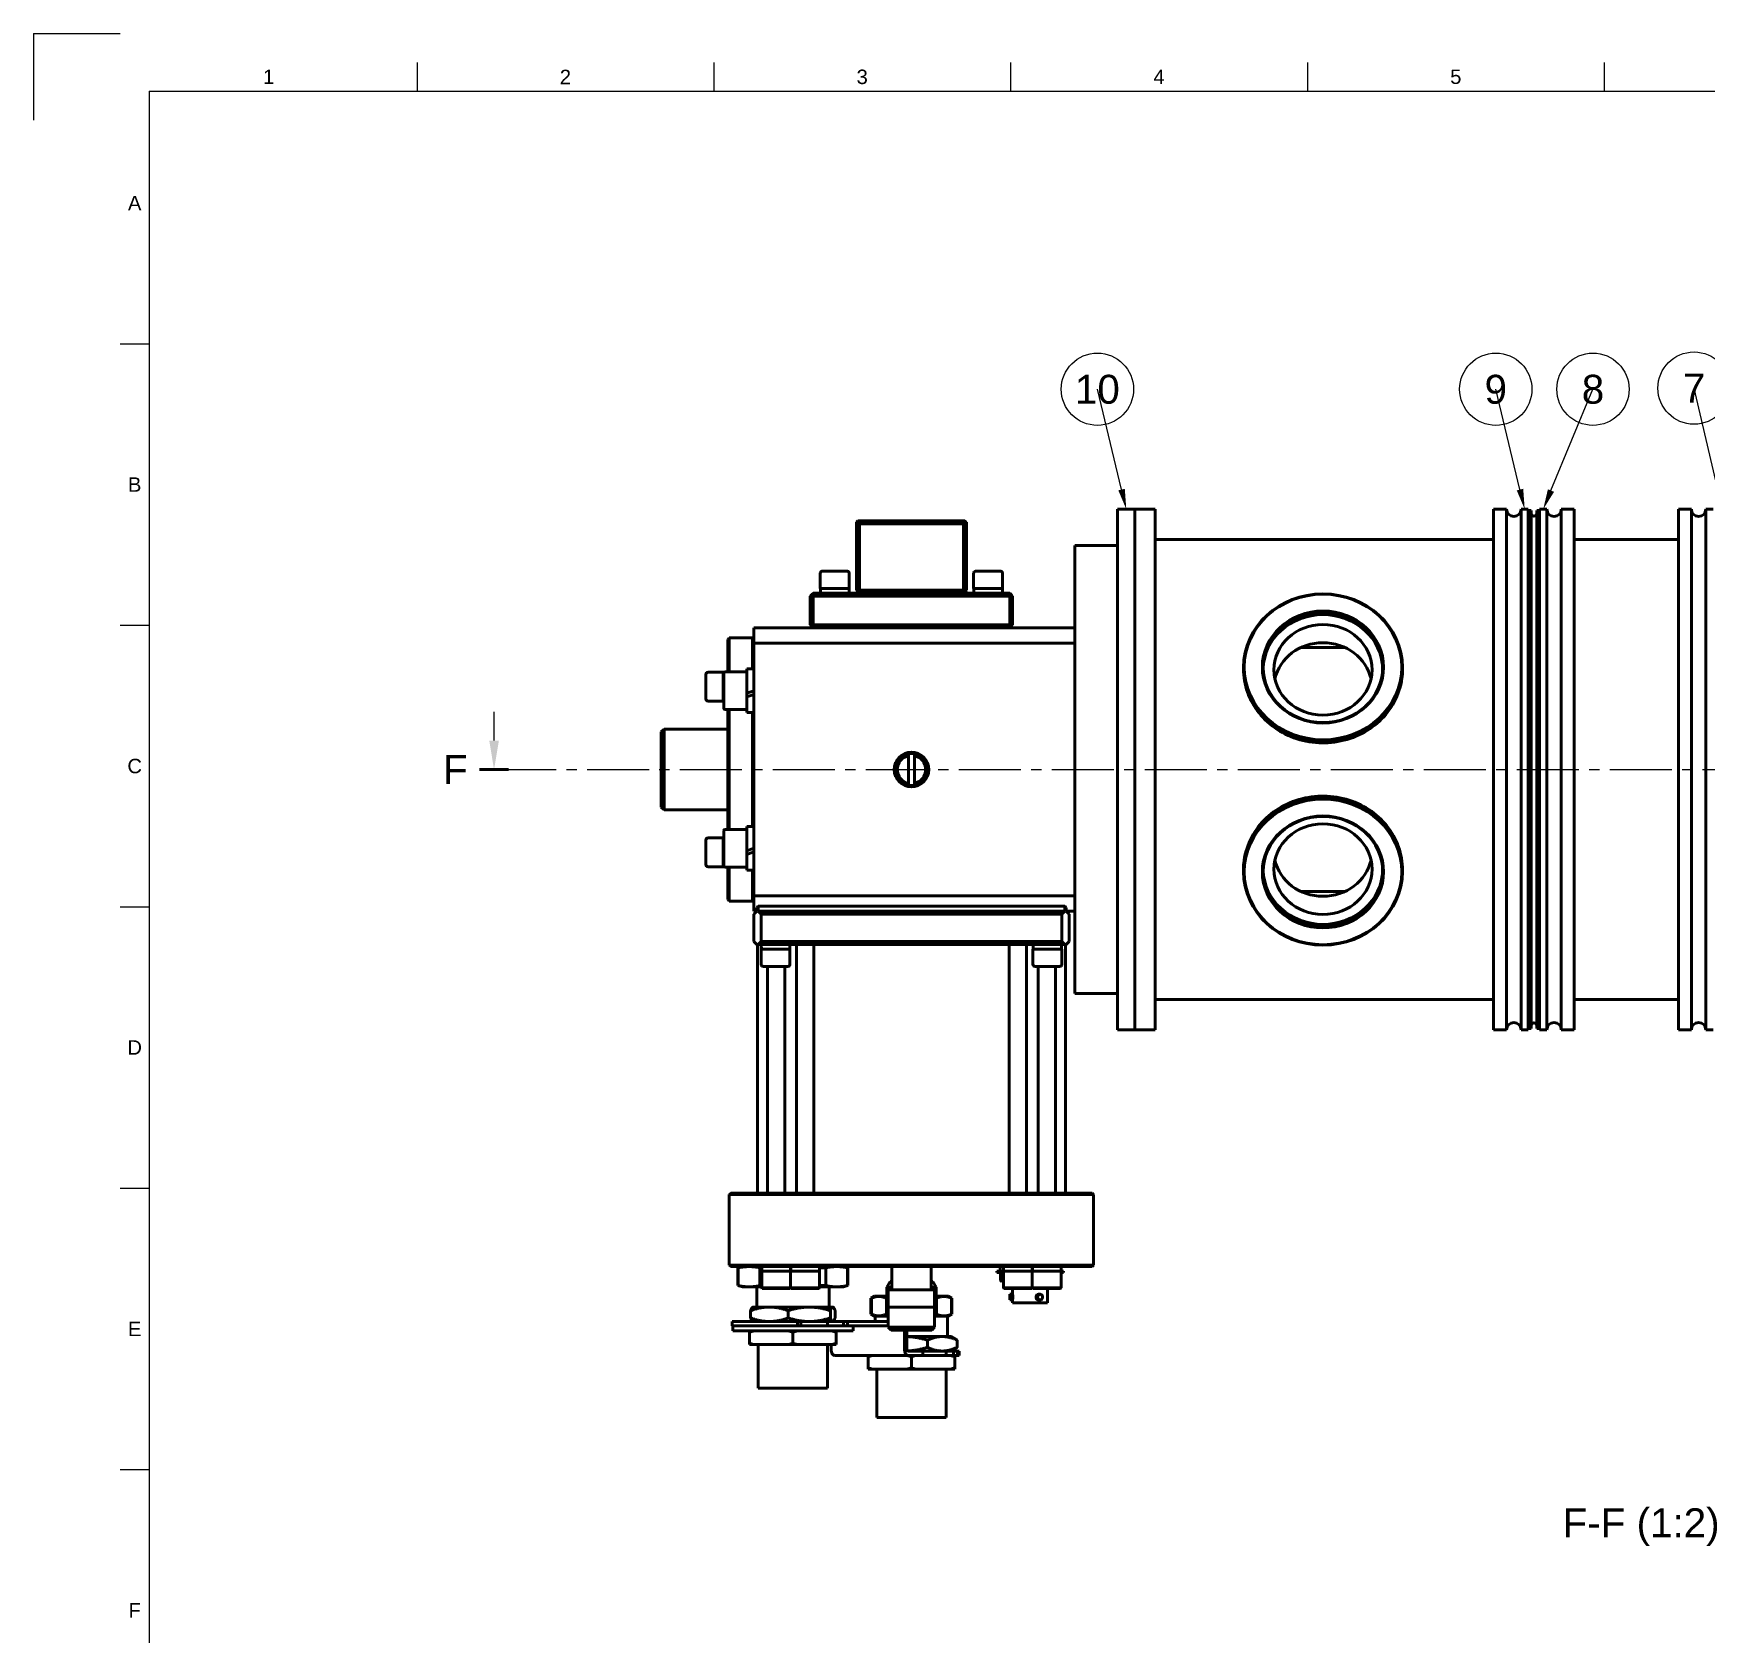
# Model space of a CAD drawing. Header units: millimetres. Extents: x 0 to 841, y 0 to 594.
# Drawn here: x 0 to 289.3, y 317.2 to 594 of the extents above; entities that cross this region are included whole.
import ezdxf
from ezdxf import colors
from ezdxf.entities.mleader import LeaderData, LeaderLine
from ezdxf.enums import TextEntityAlignment as Align
from ezdxf.math import Vec2, Vec3

# ---------------------------------------------------------------- set-up
doc = ezdxf.new("R2010")
doc.units = ezdxf.units.MM
doc.header["$LTSCALE"] = 0.75
doc.linetypes.add('CENTER2', pattern=[28.575, 19.05, -3.175, 3.175, -3.175])
for name, color, linetype, lineweight in [('Balloons', 7, 'Continuous', 25), ('Border', 7, 'Continuous', 25), ('Section Lines', 7, 'Continuous', 25), ('Smart Centers', 7, 'CENTER2', 25), ('View Labels', 7, 'Continuous', 25), ('Visible', 7, 'Continuous', 50)]:
    doc.layers.add(name, color=color, linetype=linetype, lineweight=lineweight)
doc.styles.add('FusionTitle', font='')
doc.styles.get("Standard").update_dxf_attribs({"font": 'arial.ttf'})
doc.styles.get('FusionTitle').set_extended_font_data('Arial Unicode MS')

# ---------------------------------------------------------------- blocks, each defined once
blk = doc.blocks.new('ISO_A1_SHEET')
at = {"layer": 'Border'}
for p, q in [((0, 594), (15, 594)), ((0, 594), (0, 579)), ((66.3125, 589), (66.3125, 584)), ((117.625, 589), (117.625, 584)), ((168.9375, 589), (168.9375, 584)), ((220.25, 589), (220.25, 584)), ((271.5625, 589), (271.5625, 584)), ((20, 584), (831, 584)), ((20, 584), (20, 10)), ((15, 540.333333), (20, 540.333333)), ((15, 491.666666), (20, 491.666666)), ((15, 443), (20, 443)), ((15, 394.333333), (20, 394.333333)), ((15, 345.666667), (20, 345.666667))]:
    blk.add_line(p, q, dxfattribs=at)
at = {"layer": 'Border', "style": 'FusionTitle'}
for s, p in [('1', (40.65625, 586.5)), ('2', (91.96875, 586.5)), ('3', (143.28125, 586.5)), ('4', (194.59375, 586.5)), ('5', (245.90625, 586.5)), ('A', (17.5, 564.666666)), ('B', (17.5, 516)), ('C', (17.5, 467.333333)), ('D', (17.5, 418.666667)), ('E', (17.5, 370)), ('F', (17.5, 321.333333))]:
    blk.add_text(s, height=2.5, dxfattribs=at).set_placement(p, align=Align.MIDDLE)
blk = doc.blocks.new('ISO_BALLOON_CIRCULAR_50')
at = {"transparency": 16777216}
blk.add_circle((0, 0), 6.25, dxfattribs=at)
blk.add_attdef('ITEMID', text='', height=5, dxfattribs=at).set_placement((0, 0), align=Align.MIDDLE_CENTER)
blk = doc.blocks.new('*U9')
at = {"layer": 'Smart Centers', "color": 0, "ltscale": 0.75, "transparency": 16777216}
blk.add_line((-298.959789, 0), (57.254102, 0), dxfattribs=at)

msp = doc.modelspace()

# ---------------------------------------------------------------- linework, layer by layer
at = {"layer": 'Section Lines'}
msp.add_line((79.63, 471.73), (79.63, 476.73), dxfattribs=at)
at = {"layer": 'Section Lines', "lineweight": 50}
msp.add_line((77.13, 466.73), (82.13, 466.73), dxfattribs=at)
at = {"layer": 'Section Lines'}
msp.add_solid([(80.47, 471.73), (79.63, 466.73), (78.8, 471.73)], dxfattribs=at)
at = {"layer": 'Visible'}
for p, q in [((142.54, 509.73), (142.29, 509.48)), ((142.29, 509.23), (142.29, 509.48)), ((142.54, 509.48), (142.29, 509.23)), ((142.29, 497.73), (142.29, 509.23)), ((142.79, 509.73), (142.54, 509.73)), ((142.54, 509.48), (142.54, 509.73)), ((142.54, 509.48), (142.79, 509.73)), ((142.79, 509.23), (142.54, 509.48)), ((142.79, 509.73), (160.79, 509.73)), ((160.79, 509.23), (142.79, 509.23)), ((142.79, 509.23), (142.79, 497.73)), ((161.04, 509.73), (160.79, 509.73)), ((160.79, 509.73), (161.04, 509.48)), ((161.04, 509.48), (160.79, 509.23)), ((160.79, 497.73), (160.79, 509.23)), ((161.29, 509.48), (161.04, 509.73)), ((161.04, 509.73), (161.04, 509.48)), ((161.29, 509.23), (161.04, 509.48)), ((161.29, 509.48), (161.29, 509.23)), ((161.29, 509.23), (161.29, 497.73)), ((187.44, 421.73), (187.44, 511.73)), ((190.44, 511.73), (187.44, 511.73)), ((190.44, 501.73), (190.44, 511.73)), ((193.94, 511.73), (190.44, 511.73)), ((193.94, 511.73), (193.94, 501.73)), ((252.44, 511.73), (252.44, 421.73)), ((254.69, 511.73), (252.44, 511.73)), ((254.69, 511.73), (254.69, 421.73)), ((257.19, 511.73), (257.19, 421.73)), ((258.44, 511.73), (257.19, 511.73)), ((258.44, 511.73), (258.44, 421.73)), ((258.94, 511.53), (258.44, 511.53)), ((258.94, 511.53), (258.94, 421.93)), ((259.89, 511.53), (259.89, 421.93)), ((260.39, 511.53), (259.89, 511.53)), ((260.39, 421.73), (260.39, 511.73)), ((260.39, 511.73), (261.64, 511.73)), ((261.64, 421.73), (261.64, 511.73)), ((264.14, 421.73), (264.14, 511.73)), ((264.14, 511.73), (266.39, 511.73)), ((266.39, 421.73), (266.39, 511.73)), ((284.39, 511.73), (284.39, 421.73)), ((286.64, 511.73), (284.39, 511.73)), ((286.64, 511.73), (286.64, 421.73)), ((289.14, 511.73), (289.14, 421.73)), ((290.39, 511.73), (289.14, 511.73)), ((193.94, 506.48), (252.44, 506.48)), ((284.39, 506.48), (266.39, 506.48)), ((180.04, 427.98), (180.04, 505.48)), ((187.44, 505.48), (180.04, 505.48)), ((136.03, 498.03), (136.03, 500.66)), ((136.41, 501.03), (140.66, 501.03)), ((141.03, 498.03), (141.03, 500.66)), ((162.55, 498.03), (162.55, 500.66)), ((162.93, 501.03), (167.18, 501.03)), ((167.55, 498.03), (167.55, 500.66)), ((190.44, 501.73), (190.44, 431.73)), ((193.94, 501.73), (193.94, 431.73)), ((136.03, 498.03), (141.03, 498.03)), ((141, 498.03), (141, 497.23)), ((142.29, 497.73), (142.54, 497.48)), ((142.54, 497.48), (142.79, 497.73)), ((160.79, 497.73), (142.79, 497.73)), ((160.79, 497.73), (161.04, 497.48)), ((161.04, 497.48), (161.29, 497.73)), ((162.55, 498.03), (167.55, 498.03)), ((167.52, 498.03), (167.52, 497.23)), ((134.54, 496.98), (134.29, 496.73)), ((134.29, 491.73), (134.29, 496.73)), ((134.79, 497.23), (134.54, 496.98)), ((134.79, 496.73), (134.54, 496.98)), ((134.79, 497.23), (168.79, 497.23)), ((168.79, 496.73), (134.79, 496.73)), ((134.79, 496.73), (134.79, 491.73)), ((142.54, 497.48), (142.79, 497.23)), ((160.79, 497.23), (161.04, 497.48)), ((168.79, 497.23), (169.04, 496.98)), ((169.04, 496.98), (168.79, 496.73)), ((168.79, 491.73), (168.79, 496.73)), ((169.29, 496.73), (169.04, 496.98)), ((169.29, 496.73), (169.29, 491.73)), ((134.29, 491.73), (134.54, 491.48)), ((134.54, 491.48), (134.79, 491.73)), ((134.79, 491.73), (168.79, 491.73)), ((168.79, 491.73), (169.04, 491.48)), ((169.04, 491.48), (169.29, 491.73)), ((120.04, 489.23), (120.29, 489.48)), ((120.04, 483.61), (120.04, 489.23)), ((120.29, 483.61), (120.29, 489.48)), ((124.29, 489.48), (120.29, 489.48)), ((124.29, 484.13), (124.29, 489.48)), ((124.54, 489.23), (124.29, 489.48)), ((180.04, 491.23), (124.54, 491.23)), ((124.54, 491.23), (124.54, 488.56)), ((134.54, 491.48), (134.79, 491.23)), ((169.04, 491.48), (168.79, 491.23)), ((180.04, 488.56), (124.54, 488.56)), ((124.54, 444.91), (124.54, 488.56)), ((226.7, 487.83), (219.19, 487.83)), ((116.24, 478.93), (116.24, 483.18)), ((119.24, 483.55), (116.62, 483.55)), ((119.24, 478.55), (119.24, 483.55)), ((119.24, 483.52), (119.38, 483.52)), ((119.34, 477.31), (119.34, 483.41)), ((123.34, 483.61), (119.54, 483.61)), ((123.34, 479.92), (123.34, 484.13)), ((123.34, 484.13), (124.54, 484.13)), ((209.19, 484.4), (209.19, 484.1)), ((236.69, 484.4), (236.69, 484.1)), ((123.34, 479.92), (124.54, 480.36)), ((119.24, 478.55), (116.62, 478.55)), ((119.24, 478.58), (119.34, 478.58)), ((123.34, 479.28), (123.34, 479.92)), ((123.34, 479.28), (124.54, 479.72)), ((123.34, 476.59), (123.34, 479.28)), ((123.34, 477.11), (119.54, 477.11)), ((120.04, 456.36), (120.04, 477.11)), ((120.29, 456.36), (120.29, 477.11)), ((123.34, 476.59), (124.54, 476.59)), ((124.29, 456.88), (124.29, 476.59)), ((108.54, 473.23), (109.04, 473.73)), ((108.54, 460.23), (108.54, 473.23)), ((109.04, 459.73), (109.04, 473.73)), ((120.04, 473.73), (109.04, 473.73)), ((151.3, 469.13), (151.3, 469.39)), ((151.3, 464.33), (151.3, 469.13)), ((152.3, 469.39), (152.3, 469.13)), ((152.3, 469.13), (152.3, 464.34)), ((151.3, 464.08), (151.3, 464.33)), ((152.3, 464.34), (152.3, 464.08)), ((108.54, 460.23), (109.04, 459.73)), ((120.04, 459.73), (109.04, 459.73)), ((116.24, 450.29), (116.24, 454.54)), ((119.24, 454.92), (116.62, 454.92)), ((119.24, 449.92), (119.24, 454.92)), ((119.24, 454.89), (119.34, 454.89)), ((119.34, 450.06), (119.34, 456.16)), ((123.34, 456.36), (119.54, 456.36)), ((123.34, 452.67), (123.34, 456.88)), ((123.34, 456.88), (124.54, 456.88)), ((123.34, 452.67), (124.54, 453.11)), ((123.34, 452.03), (123.34, 452.67)), ((123.34, 452.03), (124.54, 452.47)), ((123.34, 449.34), (123.34, 452.03)), ((119.24, 449.92), (116.62, 449.92)), ((119.24, 449.95), (119.38, 449.95)), ((123.34, 449.86), (119.54, 449.86)), ((120.04, 444.23), (120.04, 449.86)), ((120.29, 443.98), (120.29, 449.86)), ((123.34, 449.34), (124.54, 449.34)), ((124.29, 443.98), (124.29, 449.34)), ((209.19, 449.07), (209.19, 449.37)), ((236.69, 449.07), (236.69, 449.37)), ((226.7, 445.63), (219.19, 445.63)), ((120.04, 444.23), (120.29, 443.98)), ((124.29, 443.98), (120.29, 443.98)), ((124.54, 444.23), (124.29, 443.98)), ((180.04, 444.91), (124.54, 444.91)), ((124.54, 442.23), (124.54, 444.91)), ((125.04, 442.84), (125.04, 442.23)), ((125.29, 442.23), (125.29, 443.11)), ((178.29, 443.11), (125.29, 443.11)), ((178.29, 443.11), (178.29, 442.23)), ((178.54, 442.23), (178.54, 442.84)), ((125.04, 442.23), (124.54, 441.73)), ((125.04, 442.23), (124.54, 442.23)), ((124.54, 436.98), (124.54, 441.73)), ((125.79, 441.73), (125.29, 442.23)), ((178.29, 442.23), (125.29, 442.23)), ((125.79, 441.73), (125.79, 436.98)), ((177.79, 441.73), (125.79, 441.73)), ((178.29, 442.23), (177.79, 441.73)), ((177.79, 436.98), (177.79, 441.73)), ((179.04, 441.73), (178.54, 442.23)), ((180.04, 442.23), (178.54, 442.23)), ((179.04, 441.73), (179.04, 436.98)), ((124.54, 436.98), (125.04, 436.48)), ((125.29, 436.48), (125.79, 436.98)), ((177.79, 436.98), (125.79, 436.98)), ((177.79, 436.98), (178.29, 436.48)), ((178.54, 436.48), (179.04, 436.98)), ((125.04, 436.48), (125.29, 436.48)), ((125.17, 436.48), (125.17, 393.48)), ((149.22, 436.48), (125.29, 436.48)), ((130.79, 435.68), (125.79, 435.68)), ((125.79, 435.68), (125.79, 433.06)), ((130.76, 436.48), (130.76, 435.68)), ((130.79, 435.68), (130.79, 433.06)), ((131.9, 436.48), (131.9, 393.48)), ((134.9, 436.48), (134.9, 393.48)), ((149.22, 436.48), (154.37, 436.48)), ((178.29, 436.48), (154.37, 436.48)), ((168.68, 436.48), (168.68, 393.48)), ((171.68, 436.48), (171.68, 393.48)), ((177.79, 435.68), (172.79, 435.68)), ((172.79, 435.68), (172.79, 433.06)), ((177.76, 436.48), (177.76, 435.68)), ((177.79, 435.68), (177.79, 433.06)), ((178.29, 436.48), (178.54, 436.48)), ((178.42, 436.48), (178.42, 393.48)), ((130.42, 432.68), (126.17, 432.68)), ((126.91, 432.68), (126.91, 393.48)), ((129.91, 432.68), (129.91, 393.48)), ((177.42, 432.68), (173.17, 432.68)), ((173.68, 432.68), (173.68, 393.48)), ((176.68, 432.68), (176.68, 393.48)), ((190.44, 421.73), (190.44, 431.73)), ((193.94, 431.73), (193.94, 421.73)), ((187.44, 427.98), (180.04, 427.98)), ((193.94, 426.98), (252.44, 426.98)), ((284.39, 426.98), (266.39, 426.98)), ((190.44, 421.73), (187.44, 421.73)), ((190.44, 421.73), (193.94, 421.73)), ((254.69, 421.73), (252.44, 421.73)), ((258.44, 421.73), (257.19, 421.73)), ((258.94, 421.93), (258.44, 421.93)), ((260.39, 421.93), (259.89, 421.93)), ((260.39, 421.73), (261.64, 421.73)), ((264.14, 421.73), (266.39, 421.73)), ((286.64, 421.73), (284.39, 421.73)), ((290.39, 421.73), (289.14, 421.73)), ((120.54, 393.48), (120.29, 393.23)), ((120.54, 393.48), (183.04, 393.48)), ((183.04, 393.48), (183.29, 393.23)), ((183.29, 393.23), (120.29, 393.23)), ((120.29, 393.23), (120.29, 381.03)), ((183.29, 393.23), (183.29, 381.03)), ((183.29, 381.03), (120.29, 381.03)), ((120.54, 380.78), (120.29, 381.03)), ((183.04, 380.78), (120.54, 380.78)), ((122.56, 380.78), (121.79, 380.58)), ((121.86, 380.58), (121.79, 380.58)), ((121.79, 380.58), (121.79, 377.49)), ((121.86, 377.49), (121.86, 380.58)), ((125.94, 380.58), (125.6, 380.58)), ((125.6, 380.58), (125.6, 377.49)), ((130.9, 379.98), (125.91, 379.98)), ((125.91, 379.98), (125.91, 377.08)), ((125.94, 379.98), (125.94, 380.78)), ((130.88, 379.98), (130.88, 380.36)), ((135.9, 379.98), (130.9, 379.98)), ((130.9, 379.98), (130.9, 377.08)), ((130.93, 380.78), (130.93, 379.98)), ((135.87, 380.78), (135.87, 379.98)), ((136.98, 380.58), (135.87, 380.58)), ((135.9, 379.98), (135.9, 377.08)), ((136.98, 377.49), (136.98, 380.58)), ((140.02, 380.78), (140.79, 380.58)), ((140.79, 380.58), (140.73, 380.58)), ((140.73, 380.58), (140.73, 377.49)), ((140.79, 380.58), (140.79, 377.49)), ((148.39, 376.78), (148.39, 380.78)), ((155.19, 376.78), (155.19, 380.78)), ((167.71, 380), (166.56, 380)), ((166.56, 379.75), (166.56, 380)), ((167.68, 379.75), (166.56, 379.75)), ((167.14, 380.78), (167.14, 380)), ((167.19, 379.75), (167.19, 378.44)), ((172.68, 379.98), (167.68, 379.98)), ((167.68, 379.98), (167.68, 377.08)), ((167.71, 380.78), (167.71, 379.98)), ((172.65, 380.78), (172.65, 379.98)), ((172.72, 380), (172.65, 380)), ((177.68, 379.98), (172.68, 379.98)), ((172.68, 379.98), (172.68, 377.08)), ((172.71, 380.41), (172.71, 380.78)), ((177.65, 379.98), (177.65, 380.78)), ((177.65, 380), (178.06, 380)), ((177.68, 379.98), (177.68, 377.08)), ((178.06, 379.75), (177.68, 379.75)), ((178.06, 379.75), (178.06, 380)), ((183.04, 380.78), (183.29, 381.03)), ((121.86, 377.49), (121.79, 377.49)), ((122.56, 377.28), (121.79, 377.49)), ((123.73, 377.28), (122.56, 377.28)), ((125.91, 377.28), (123.73, 377.28)), ((125.04, 377.28), (125.04, 373.78)), ((125.91, 377.49), (125.6, 377.49)), ((130.9, 377.08), (125.91, 377.08)), ((126.01, 376.98), (125.91, 377.08)), ((130.81, 376.98), (126.01, 376.98)), ((130.81, 376.98), (130.9, 377.08)), ((135.9, 377.08), (130.9, 377.08)), ((131, 376.98), (130.9, 377.08)), ((135.8, 376.98), (131, 376.98)), ((135.8, 376.98), (135.9, 377.08)), ((136.98, 377.49), (135.9, 377.49)), ((138.86, 377.28), (135.9, 377.28)), ((137.54, 377.28), (137.54, 373.78)), ((140.02, 377.28), (138.86, 377.28)), ((140.02, 377.28), (140.79, 377.49)), ((140.79, 377.49), (140.73, 377.49)), ((148.09, 378.18), (147.54, 377.23)), ((148.39, 377.23), (147.54, 377.23)), ((147.54, 377.23), (147.54, 375.68)), ((147.79, 376.78), (147.92, 376.78)), ((147.79, 376.78), (147.79, 373.78)), ((151.67, 376.78), (147.92, 376.78)), ((148.09, 378.18), (148.39, 378.18)), ((151.67, 376.78), (151.92, 376.78)), ((155.67, 376.78), (151.92, 376.78)), ((155.19, 378.18), (155.49, 378.18)), ((156.04, 377.23), (155.19, 377.23)), ((155.49, 378.18), (156.04, 377.23)), ((155.67, 376.78), (155.79, 376.78)), ((155.79, 373.78), (155.79, 376.78)), ((156.04, 377.23), (156.04, 375.68)), ((167.68, 378.25), (167.38, 378.25)), ((172.68, 377.08), (167.68, 377.08)), ((167.78, 376.98), (167.68, 377.08)), ((172.58, 376.98), (167.78, 376.98)), ((169.29, 376.01), (169.29, 376.98)), ((172.58, 376.98), (172.68, 377.08)), ((177.68, 377.08), (172.68, 377.08)), ((172.78, 376.98), (172.68, 377.08)), ((177.58, 376.98), (172.78, 376.98)), ((175.3, 374.51), (175.3, 376.98)), ((177.58, 376.98), (177.68, 377.08)), ((123.99, 371.9), (123.99, 373.17)), ((124.36, 373.78), (124.33, 373.76)), ((124.36, 373.78), (127.23, 373.78)), ((127.23, 373.78), (134.13, 373.78)), ((130.48, 371.9), (130.48, 373.17)), ((134.13, 373.78), (138.18, 373.78)), ((137.78, 371.9), (137.78, 373.17)), ((138.18, 373.78), (138.22, 373.78)), ((138.22, 373.78), (138.26, 373.76)), ((138.59, 371.9), (138.59, 373.17)), ((145.42, 375.68), (144.79, 375.32)), ((144.86, 375.32), (144.79, 375.32)), ((144.79, 375.32), (144.79, 372.55)), ((144.86, 372.55), (144.86, 375.32)), ((147.79, 375.68), (145.42, 375.68)), ((147.79, 375.32), (147.46, 375.32)), ((147.46, 375.32), (147.46, 372.55)), ((147.79, 373.78), (147.92, 373.78)), ((147.79, 370.28), (147.79, 373.78)), ((149.79, 373.78), (147.92, 373.78)), ((151.67, 373.78), (149.79, 373.78)), ((151.67, 373.78), (151.92, 373.78)), ((153.79, 373.78), (151.92, 373.78)), ((155.67, 373.78), (153.79, 373.78)), ((155.67, 373.78), (155.79, 373.78)), ((158.17, 375.68), (155.79, 375.68)), ((156.12, 375.32), (155.79, 375.32)), ((155.79, 370.28), (155.79, 373.78)), ((156.12, 372.55), (156.12, 375.32)), ((158.17, 375.68), (158.79, 375.32)), ((158.79, 375.32), (158.72, 375.32)), ((158.72, 375.32), (158.72, 372.55)), ((158.79, 375.32), (158.79, 372.55)), ((168.79, 375.01), (168.79, 376.01)), ((169.29, 376.01), (168.79, 376.01)), ((169.29, 375.01), (168.79, 375.01)), ((169.29, 374.51), (169.29, 375.01)), ((175.3, 374.51), (169.29, 374.51)), ((173.79, 376.01), (174.04, 376.01)), ((173.79, 375.01), (174.04, 375.01)), ((120.79, 371.28), (132.11, 371.28)), ((120.79, 371.28), (120.79, 370.53)), ((120.79, 370.53), (132.11, 370.53)), ((120.9, 369.68), (120.9, 370.53)), ((124.36, 371.28), (124.33, 371.31)), ((132.11, 370.53), (132.11, 371.28)), ((132.66, 371.28), (132.11, 371.28)), ((132.19, 370.53), (132.11, 370.53)), ((132.19, 370.53), (141.69, 370.53)), ((132.66, 370.53), (132.66, 371.28)), ((134.13, 371.28), (132.66, 371.28)), ((138.18, 371.28), (134.13, 371.28)), ((137.29, 371.28), (137.29, 370.53)), ((138.22, 371.28), (138.18, 371.28)), ((138.22, 371.28), (138.26, 371.31)), ((138.22, 371.28), (140.03, 371.28)), ((140.03, 371.28), (140.03, 370.53)), ((140.73, 371.28), (140.03, 371.28)), ((140.73, 370.53), (140.73, 371.28)), ((147.79, 371.28), (140.73, 371.28)), ((147.79, 370.53), (141.69, 370.53)), ((141.69, 369.68), (141.69, 370.53)), ((144.86, 372.55), (144.79, 372.55)), ((145.42, 372.18), (144.79, 372.55)), ((147.79, 372.18), (145.42, 372.18)), ((145.54, 372.18), (145.54, 371.28)), ((147.79, 372.55), (147.46, 372.55)), ((155.79, 370.28), (147.79, 370.28)), ((148.29, 369.78), (147.79, 370.28)), ((155.29, 369.78), (155.79, 370.28)), ((156.12, 372.55), (155.79, 372.55)), ((158.17, 372.18), (155.79, 372.18)), ((158.04, 372.18), (158.04, 368.68)), ((158.17, 372.18), (158.79, 372.55)), ((158.79, 372.55), (158.72, 372.55)), ((120.9, 369.68), (141.69, 369.68)), ((123.79, 369.68), (123.79, 369.43)), ((123.79, 367.53), (123.79, 369.43)), ((123.79, 367.53), (123.79, 367.28)), ((131.29, 367.53), (131.29, 369.43)), ((138.79, 369.43), (138.79, 369.68)), ((138.79, 367.53), (138.79, 369.43)), ((138.79, 367.28), (138.79, 367.53)), ((155.29, 369.78), (148.29, 369.78)), ((150.59, 366.43), (150.59, 369.78)), ((151.01, 366.43), (151.01, 369.78)), ((151.01, 368.68), (157.12, 368.68)), ((154.56, 366.8), (154.56, 368.07)), ((157.12, 368.68), (158.72, 368.68)), ((158.72, 368.68), (159.18, 368.42)), ((159.68, 366.8), (159.68, 368.07)), ((124.61, 367.28), (123.79, 367.28)), ((130.47, 367.28), (124.61, 367.28)), ((125.29, 367.28), (125.29, 359.78)), ((132.11, 367.28), (130.47, 367.28)), ((137.97, 367.28), (132.11, 367.28)), ((137.29, 367.28), (137.29, 359.78)), ((137.92, 367.28), (137.92, 366.43)), ((138.79, 367.28), (137.97, 367.28)), ((138.47, 365.43), (151.15, 365.43)), ((144.29, 365.43), (144.29, 365.18)), ((144.29, 365.18), (144.29, 363.28)), ((153.79, 366.18), (151.15, 366.18)), ((153.79, 365.43), (151.15, 365.43)), ((151.79, 363.28), (151.79, 365.18)), ((153.79, 366.18), (153.79, 365.43)), ((157.12, 366.18), (153.79, 366.18)), ((158.47, 365.43), (153.79, 365.43)), ((158.72, 366.18), (157.12, 366.18)), ((157.79, 366.18), (157.79, 365.43)), ((158.47, 365.43), (159.29, 365.43)), ((158.72, 366.18), (159.18, 366.45)), ((159.08, 366.18), (158.72, 366.18)), ((159.77, 366.18), (159.08, 366.18)), ((159.08, 366.18), (159.08, 365.43)), ((159.77, 365.43), (159.29, 365.43)), ((159.29, 365.18), (159.29, 365.43)), ((159.29, 365.18), (159.29, 363.28)), ((160.07, 366.18), (159.77, 366.18)), ((159.77, 365.43), (159.77, 366.18)), ((160.07, 365.43), (159.77, 365.43)), ((160.07, 366.18), (160.07, 365.43)), ((144.29, 363.28), (144.29, 363.03)), ((144.29, 363.03), (145.11, 363.03)), ((150.97, 363.03), (145.11, 363.03)), ((145.79, 363.03), (145.79, 354.68)), ((152.61, 363.03), (150.97, 363.03)), ((158.47, 363.03), (152.61, 363.03)), ((157.79, 363.03), (157.79, 354.68)), ((158.47, 363.03), (159.29, 363.03)), ((159.29, 363.03), (159.29, 363.28)), ((137.29, 359.78), (125.29, 359.78)), ((157.79, 354.68), (145.79, 354.68))]:
    msp.add_line(p, q, dxfattribs=at)
at = {"layer": 'Visible', "extrusion": (0, 0, -1)}
msp.add_circle((-151.79, 466.73), 3, dxfattribs=at)
at = {"layer": 'Visible'}
msp.add_circle((151.79, 466.73), 2.75, dxfattribs=at)
at = {"layer": 'Visible', "extrusion": (0, 0, -1)}
for centre, radius, start, end in [((-255.94, 511.73), 1.25, 180, 0), ((-259.42, 511.01), 0.475, 180, 0), ((-262.89, 511.73), 1.25, 180, 0), ((-287.89, 511.73), 1.25, 180, 0), ((-136.41, 500.66), 0.375, 0, 90), ((-140.66, 500.66), 0.375, 90, 180), ((-162.93, 500.66), 0.375, 0, 90), ((-167.18, 500.66), 0.375, 90, 180), ((-116.62, 483.18), 0.375, 0, 90), ((-119.54, 483.41), 0.2, 0, 90), ((-116.62, 478.93), 0.375, 270, 0), ((-119.54, 477.31), 0.2, 270, 0), ((-151.79, 466.73), 2.7, 280.5129, 79.4871), ((-151.79, 466.73), 2.45, 281.5998, 78.4002), ((-151.79, 466.73), 2.7, 100.831, 259.169), ((-116.62, 454.54), 0.375, 0, 90), ((-119.54, 456.16), 0.2, 0, 90), ((-116.62, 450.29), 0.375, 270, 0), ((-119.54, 450.06), 0.2, 270, 0), ((-126.17, 433.06), 0.375, 270, 0), ((-130.42, 433.06), 0.375, 180, 270), ((-173.17, 433.06), 0.375, 270, 0), ((-177.42, 433.06), 0.375, 180, 270), ((-255.94, 421.73), 1.25, 0, 180), ((-259.42, 422.46), 0.475, 0, 180), ((-262.89, 421.73), 1.25, 0, 180), ((-287.89, 421.73), 1.25, 0, 180), ((-167.38, 378.44), 0.187, 270, 0)]:
    msp.add_arc(centre, radius, start, end, dxfattribs=at)
at = {"layer": 'Visible'}
for centre, radius, start, end in [((151.79, 466.73), 2.45, 281.9518, 78.0482), ((166.29, 375.51), 3.04, 0.0563, 9.5315), ((166.29, 375.51), 3.04, 350.4685, 359.9437)]:
    msp.add_arc(centre, radius, start, end, dxfattribs=at)
for centre, major_axis, ratio, start_param, end_param in [((138.53, 498.03), (0, 4.28), 0.57735, 1.570796, 1.7589), ((165.05, 498.03), (0, 4.28), 0.57735, 1.570796, 1.7589), ((222.94, 484.45), (13.62, 0), 0.92388, 3.141593, 9.424778), ((119.24, 481.05), (4.28, 0), 0.57735, 4.712389, 4.735766), ((222.94, 449.08), (-10.32, 0), 0.92388, 3.141593, 9.424778), ((222.94, 449.5), (-8.48, 0), 0.92388, 3.141593, 9.424778), ((106.07, 477.38), (0, 43.74), 0.707107, 3.801923, 3.812199), ((197.51, 477.38), (0, 43.74), 0.707107, 2.470986, 2.481262), ((128.29, 436.48), (0, 4.28), 0.57735, 1.570796, 1.7589), ((175.29, 436.48), (0, 4.28), 0.57735, 1.570796, 1.7589), ((128.41, 379.98), (0.32, 4.27), 0.572955, -1.440042, -1.33955), ((175.18, 380.78), (0.32, 4.27), 0.572955, 1.701551, 1.802043), ((138.47, 366.43), (0, 1), 0.555939, 1.570796, 3.141593)]:
    msp.add_ellipse(centre, major_axis=major_axis, ratio=ratio, start_param=start_param, end_param=end_param, dxfattribs=at)
at = {"layer": 'Visible', "extrusion": (0, 0, -1)}
for centre, major_axis, ratio, start_param, end_param in [((138.53, 497.23), (0, 4.28), 0.57735, 4.712389, 4.806024), ((165.05, 497.23), (0, 4.28), 0.57735, -1.570796, -1.477162), ((222.94, 483.97), (-10.33, 0), 0.92388, 0.022066, 3.119526), ((222.94, 480.82), (-8.48, 0), 0.92388, 0.203, 2.938593), ((222.94, 449.07), (13.75, 0), 0.92388, 3.141593, 9.424778), ((222.94, 449.02), (10.48, 0), 0.92388, 3.141593, 9.424778), ((222.94, 449.5), (-10.33, 0), 0.92388, 3.163659, 6.261119), ((222.94, 452.65), (-8.48, 0), 0.92388, 3.344592, 6.080186), ((128.29, 435.68), (0, 4.28), 0.57735, -1.570796, -1.477162), ((175.29, 435.68), (0, 4.28), 0.57735, -1.570796, -1.477162), ((128.41, 380.78), (0.32, 4.27), 0.572955, 1.527653, 1.534038), ((175.18, 379.98), (0.32, 4.27), 0.572955, 4.669246, 4.675631), ((174.04, 375.51), (0, 0.5), 0.866025, 3.141593, 9.424778), ((151.15, 366.43), (0, 1), 0.555939, 3.141593, 4.712389), ((151.15, 366.43), (0, 0.25), 0.555939, 3.141593, 4.712389)]:
    msp.add_ellipse(centre, major_axis=major_axis, ratio=ratio, start_param=start_param, end_param=end_param, dxfattribs=at)
for centre, major_axis in [((222.94, 484.4), (13.75, 0)), ((222.94, 484.45), (10.48, 0))]:
    msp.add_ellipse(centre, major_axis=major_axis, ratio=0.92388, dxfattribs=at)
at = {"layer": 'Visible'}
for centre, major_axis in [((222.94, 484.39), (-10.32, 0)), ((222.94, 483.97), (-8.48, 0)), ((222.94, 449.02), (13.62, 0))]:
    msp.add_ellipse(centre, major_axis=major_axis, ratio=0.92388, dxfattribs=at)
for points, knots in [([(209.19, 484.1), (209.19, 482.74), (209.43, 481.39), (210.34, 478.81), (211.02, 477.59), (212.76, 475.41), (213.82, 474.45), (216.22, 472.88), (217.55, 472.28), (220.36, 471.49), (221.84, 471.3), (224.78, 471.38), (226.24, 471.63), (229.01, 472.56), (230.31, 473.24), (232.62, 474.93), (233.63, 475.95), (235.24, 478.23), (235.85, 479.49), (236.54, 481.88), (236.69, 482.99), (236.69, 484.1)], [1.570796, 1.570796, 1.570796, 1.570796, 1.88791, 1.88791, 2.205753, 2.205753, 2.525242, 2.525242, 2.846317, 2.846317, 3.168371, 3.168371, 3.490705, 3.490705, 3.812644, 3.812644, 4.133484, 4.133484, 4.452662, 4.452662, 4.712389, 4.712389, 4.712389, 4.712389]), ([(236.69, 449.37), (236.69, 450.73), (236.46, 452.08), (235.54, 454.66), (234.86, 455.88), (233.12, 458.06), (232.06, 459.02), (229.67, 460.59), (228.33, 461.19), (225.52, 461.98), (224.05, 462.17), (221.11, 462.09), (219.64, 461.84), (216.87, 460.9), (215.57, 460.23), (213.26, 458.54), (212.26, 457.52), (210.64, 455.24), (210.04, 453.98), (209.35, 451.59), (209.19, 450.48), (209.19, 449.37)], [4.712389, 4.712389, 4.712389, 4.712389, 5.029503, 5.029503, 5.347346, 5.347346, 5.666834, 5.666834, 5.98791, 5.98791, 6.309963, 6.309963, 6.632298, 6.632298, 6.954237, 6.954237, 7.275077, 7.275077, 7.594255, 7.594255, 7.853982, 7.853982, 7.853982, 7.853982]), ([(173.79, 375.01), (173.74, 375.01), (173.68, 375.02), (173.57, 375.07), (173.52, 375.11), (173.44, 375.2), (173.4, 375.26), (173.35, 375.38), (173.34, 375.45), (173.34, 375.57), (173.35, 375.64), (173.4, 375.76), (173.44, 375.82), (173.52, 375.91), (173.57, 375.95), (173.68, 376), (173.74, 376.01), (173.79, 376.01)], [0.1509771, 0.1509771, 0.1509771, 0.1509771, 0.1887209, 0.1887209, 0.2264647, 0.2264647, 0.2642094, 0.2642094, 0.3019542, 0.3019542, 0.339699, 0.339699, 0.3774438, 0.3774438, 0.4151875, 0.4151875, 0.4529313, 0.4529313, 0.4529313, 0.4529313])]:
    msp.add_open_spline(points, degree=3, knots=knots, dxfattribs=at)
for points, weights in [([(121.86, 380.58), (122.83, 380.78), (123.73, 380.78)], [1.77667369973, 1.85474968396, 1.85474968396]), ([(123.73, 380.78), (124.63, 380.78), (125.6, 380.58)], [1.85474968396, 1.85474968396, 1.77667369973]), ([(130.87, 380.78), (130.9, 380.78), (130.93, 380.78)], [1.85364922755, 1.85381437996, 1.85395474691]), ([(136.98, 380.58), (137.96, 380.78), (138.86, 380.78)], [1.77667369973, 1.85474968396, 1.85474968396]), ([(138.86, 380.78), (139.75, 380.78), (140.73, 380.58)], [1.85474968396, 1.85474968396, 1.77667369973]), ([(123.73, 377.28), (122.83, 377.28), (121.86, 377.49)], [1.85474968396, 1.85474968396, 1.77667369973]), ([(125.6, 377.49), (124.63, 377.28), (123.73, 377.28)], [1.77667369973, 1.85474968396, 1.85474968396]), ([(138.86, 377.28), (137.96, 377.28), (136.98, 377.49)], [1.85474968396, 1.85474968396, 1.77667369973]), ([(140.73, 377.49), (139.75, 377.28), (138.86, 377.28)], [1.77667369973, 1.85474968396, 1.85474968396]), ([(123.99, 373.17), (125.73, 373.78), (127.23, 373.78)], [1.27627944153, 1.375, 1.375]), ([(124.33, 373.76), (124.17, 373.67), (123.99, 373.17)], [1.3714073438, 1.3561673415, 1.27627944178]), ([(127.23, 373.78), (128.74, 373.78), (130.48, 373.17)], [1.375, 1.375, 1.27627944178]), ([(130.48, 373.17), (132.43, 373.78), (134.13, 373.78)], [1.27627944158, 1.375, 1.375]), ([(134.13, 373.78), (135.82, 373.78), (137.78, 373.17)], [1.375, 1.375, 1.27627944178]), ([(137.78, 373.17), (138, 373.78), (138.18, 373.78)], [1.27627944153, 1.375, 1.375]), ([(138.18, 373.78), (138.37, 373.78), (138.59, 373.17)], [1.375, 1.375, 1.27627944178]), ([(144.86, 375.32), (146.16, 375.88), (147.46, 375.32)], [1.45768675487, 1.56981650524, 1.45768675487]), ([(156.12, 375.32), (157.42, 375.88), (158.72, 375.32)], [1.45768675487, 1.56981650524, 1.45768675487]), ([(124.33, 371.31), (124.17, 371.4), (123.99, 371.9)], [1.3714073438, 1.35616734149, 1.27627944163]), ([(123.99, 371.9), (125.73, 371.28), (127.23, 371.28)], [1.27627944163, 1.375, 1.375]), ([(127.23, 371.28), (128.74, 371.28), (130.48, 371.9)], [1.375, 1.375, 1.27627944163]), ([(130.48, 371.9), (132.43, 371.28), (134.13, 371.28)], [1.27627944163, 1.375, 1.375]), ([(134.13, 371.28), (135.82, 371.28), (137.78, 371.9)], [1.375, 1.375, 1.27627944163]), ([(137.78, 371.9), (138, 371.28), (138.18, 371.28)], [1.27627944163, 1.375, 1.375]), ([(138.18, 371.28), (138.37, 371.28), (138.59, 371.9)], [1.375, 1.375, 1.27627944163]), ([(147.46, 372.55), (146.16, 371.99), (144.86, 372.55)], [1.49203621812, 1.60680823489, 1.49203621812]), ([(158.72, 372.55), (157.42, 371.99), (156.12, 372.55)], [1.49203621812, 1.60680823489, 1.49203621812]), ([(123.79, 369.43), (124.21, 369.57), (124.61, 369.68)], [1.28402614388, 1.30363895177, 1.31937879216]), ([(124.61, 367.28), (124.21, 367.39), (123.79, 367.53)], [1.31937879216, 1.30363895181, 1.28402614398]), ([(130.47, 369.68), (130.87, 369.57), (131.29, 369.43)], [1.31937879216, 1.30363895181, 1.28402614398]), ([(131.29, 367.53), (130.87, 367.39), (130.47, 367.28)], [1.28402614398, 1.30363895181, 1.31937879216]), ([(131.29, 369.43), (131.71, 369.57), (132.11, 369.68)], [1.28402614398, 1.30363895181, 1.31937879216]), ([(132.11, 367.28), (131.71, 367.39), (131.29, 367.53)], [1.31937879216, 1.30363895181, 1.28402614398]), ([(137.97, 369.68), (138.37, 369.57), (138.79, 369.43)], [1.31937879216, 1.30363895187, 1.28402614411]), ([(138.79, 367.53), (138.37, 367.39), (137.97, 367.28)], [1.28402614398, 1.30363895181, 1.31937879216]), ([(151.01, 368.68), (152.66, 368.62), (154.56, 368.07)], [1.373843522, 1.36431505015, 1.2762794417]), ([(154.56, 368.07), (155.93, 368.68), (157.12, 368.68)], [1.27627944153, 1.375, 1.375]), ([(157.12, 368.68), (158.3, 368.68), (159.68, 368.07)], [1.375, 1.375, 1.27627944178]), ([(159.68, 368.07), (159.42, 368.28), (159.18, 368.42)], [1.27627944153, 1.30933652161, 1.33132427064]), ([(144.29, 365.18), (144.71, 365.33), (145.11, 365.43)], [1.28402614411, 1.30363895187, 1.31937879216]), ([(150.97, 365.43), (151.37, 365.33), (151.79, 365.18)], [1.31937879216, 1.30363895185, 1.28402614409]), ([(151.11, 366.2), (152.71, 366.26), (154.56, 366.8)], [1.37319462712, 1.36164981576, 1.27627944163]), ([(151.79, 365.18), (152.21, 365.33), (152.61, 365.43)], [1.28402614391, 1.30363895178, 1.31937879216]), ([(154.56, 366.8), (155.93, 366.18), (157.12, 366.18)], [1.27627944163, 1.375, 1.375]), ([(157.12, 366.18), (158.3, 366.18), (159.68, 366.8)], [1.375, 1.375, 1.27627944163]), ([(158.47, 365.43), (158.87, 365.33), (159.29, 365.18)], [1.31937879216, 1.30363895181, 1.28402614398]), ([(159.68, 366.8), (159.42, 366.59), (159.18, 366.45)], [1.27627944163, 1.30933652165, 1.33132427064]), ([(145.11, 363.03), (144.71, 363.14), (144.29, 363.28)], [1.31937879216, 1.30363895181, 1.28402614398]), ([(151.79, 363.28), (151.37, 363.14), (150.97, 363.03)], [1.28402614398, 1.30363895181, 1.31937879216]), ([(152.61, 363.03), (152.21, 363.14), (151.79, 363.28)], [1.31937879216, 1.30363895181, 1.28402614398]), ([(159.29, 363.28), (158.87, 363.14), (158.47, 363.03)], [1.28402614398, 1.30363895181, 1.31937879216])]:
    msp.add_rational_spline(points, weights, degree=2, dxfattribs=at)

# ---------------------------------------------------------------- block references
at = {"layer": 'Border'}
msp.add_blockref('ISO_A1_SHEET', (0, 0), dxfattribs=at)
at = {"layer": 'Smart Centers', "ltscale": 0.75}
msp.add_blockref('*U9', (378.59, 466.73), dxfattribs=at)

# ---------------------------------------------------------------- texts
at = {"layer": 'Section Lines', "insert": (72.95, 466.73), "char_height": 5, "attachment_point": 5}
msp.add_mtext('F', dxfattribs=at)
at = {"layer": 'View Labels', "insert": (277.94, 332.48), "char_height": 5, "width": 28.837, "attachment_point": 8}
msp.add_mtext('F-F (1:2)', dxfattribs=at)

# ---------------------------------------------------------------- leaders
at = {"layer": 'Balloons'}
ml = msp.add_multileader_block('Standard', dxfattribs=at)
ml.set_content('ISO_BALLOON_CIRCULAR_50', color=256)
ml.set_attribute('ITEMID', '10', width=0)
ml.set_leader_properties()
ml.build(insert=Vec2(0, 0))
ml.multileader.update_dxf_attribs({"has_dogleg": 0, "arrow_head_size": 3.5, "block_connection_type": 1})
ctx = ml.context
ctx.base_point, ctx.char_height, ctx.arrow_head_size = Vec3(183.94, 532.48), 3.5, 3.5
ctx.attachment_type = 1
notes = []
notes.append((ctx, [(0, (1, 1, 0), (175.94, 532.48), (1, 0), 8, [(0, [(188.94, 511.73)], 0, [])])]))
ctx.block.insert = Vec3(183.94, 532.48)
ml = msp.add_multileader_block('Standard', dxfattribs=at)
ml.set_content('ISO_BALLOON_CIRCULAR_50', color=256)
ml.set_attribute('ITEMID', '9', width=0)
ml.set_leader_properties()
ml.build(insert=Vec2(0, 0))
ml.multileader.update_dxf_attribs({"has_dogleg": 0, "arrow_head_size": 3.5, "block_connection_type": 1})
ctx = ml.context
ctx.base_point, ctx.char_height, ctx.arrow_head_size = Vec3(252.82, 532.48), 3.5, 3.5
ctx.attachment_type = 1
notes.append((ctx, [(0, (1, 1, 0), (244.82, 532.48), (1, 0), 8, [(0, [(257.82, 511.73)], 0, [])])]))
ctx.block.insert = Vec3(252.82, 532.48)
ml = msp.add_multileader_block('Standard', dxfattribs=at)
ml.set_content('ISO_BALLOON_CIRCULAR_50', color=256)
ml.set_attribute('ITEMID', '8', width=0)
ml.set_leader_properties()
ml.build(insert=Vec2(0, 0))
ml.multileader.update_dxf_attribs({"has_dogleg": 0, "arrow_head_size": 3.5, "block_connection_type": 1})
ctx = ml.context
ctx.base_point, ctx.char_height, ctx.arrow_head_size = Vec3(269.62, 532.48), 3.5, 3.5
ctx.attachment_type = 1
notes.append((ctx, [(0, (1, 1, 0), (261.62, 532.48), (1, 0), 8, [(0, [(261.02, 511.73)], 0, [])])]))
ctx.block.insert = Vec3(269.62, 532.48)
ml = msp.add_multileader_block('Standard', dxfattribs=at)
ml.set_content('ISO_BALLOON_CIRCULAR_50', color=256)
ml.set_attribute('ITEMID', '7', width=0)
ml.set_leader_properties()
ml.build(insert=Vec2(0, 0))
ml.multileader.update_dxf_attribs({"has_dogleg": 0, "arrow_head_size": 3.5, "block_connection_type": 1})
ctx = ml.context
ctx.base_point, ctx.char_height, ctx.arrow_head_size = Vec3(287.09, 532.68), 3.5, 3.5
ctx.attachment_type = 1
notes.append((ctx, [(0, (1, 1, 0), (279.09, 532.68), (1, 0), 8, [(0, [(292.09, 511.53)], 0, [])])]))
ctx.block.insert = Vec3(287.09, 532.68)
for ctx, leaders in notes:
    for number, flags, end, landing, length, lines in leaders:
        leader = LeaderData()
        leader.index, (leader.has_last_leader_line, leader.has_dogleg_vector, leader.attachment_direction) = number, flags
        leader.last_leader_point, leader.dogleg_vector, leader.dogleg_length = Vec3(end), Vec3(landing), length
        for number, points, colour, breaks in lines:
            line = LeaderLine()
            line.index, line.vertices, line.color, line.breaks = number, Vec3.list(points), colors.encode_raw_color(colour), breaks
            leader.lines.append(line)
        ctx.leaders.append(leader)

doc.saveas('drawing.dxf')
